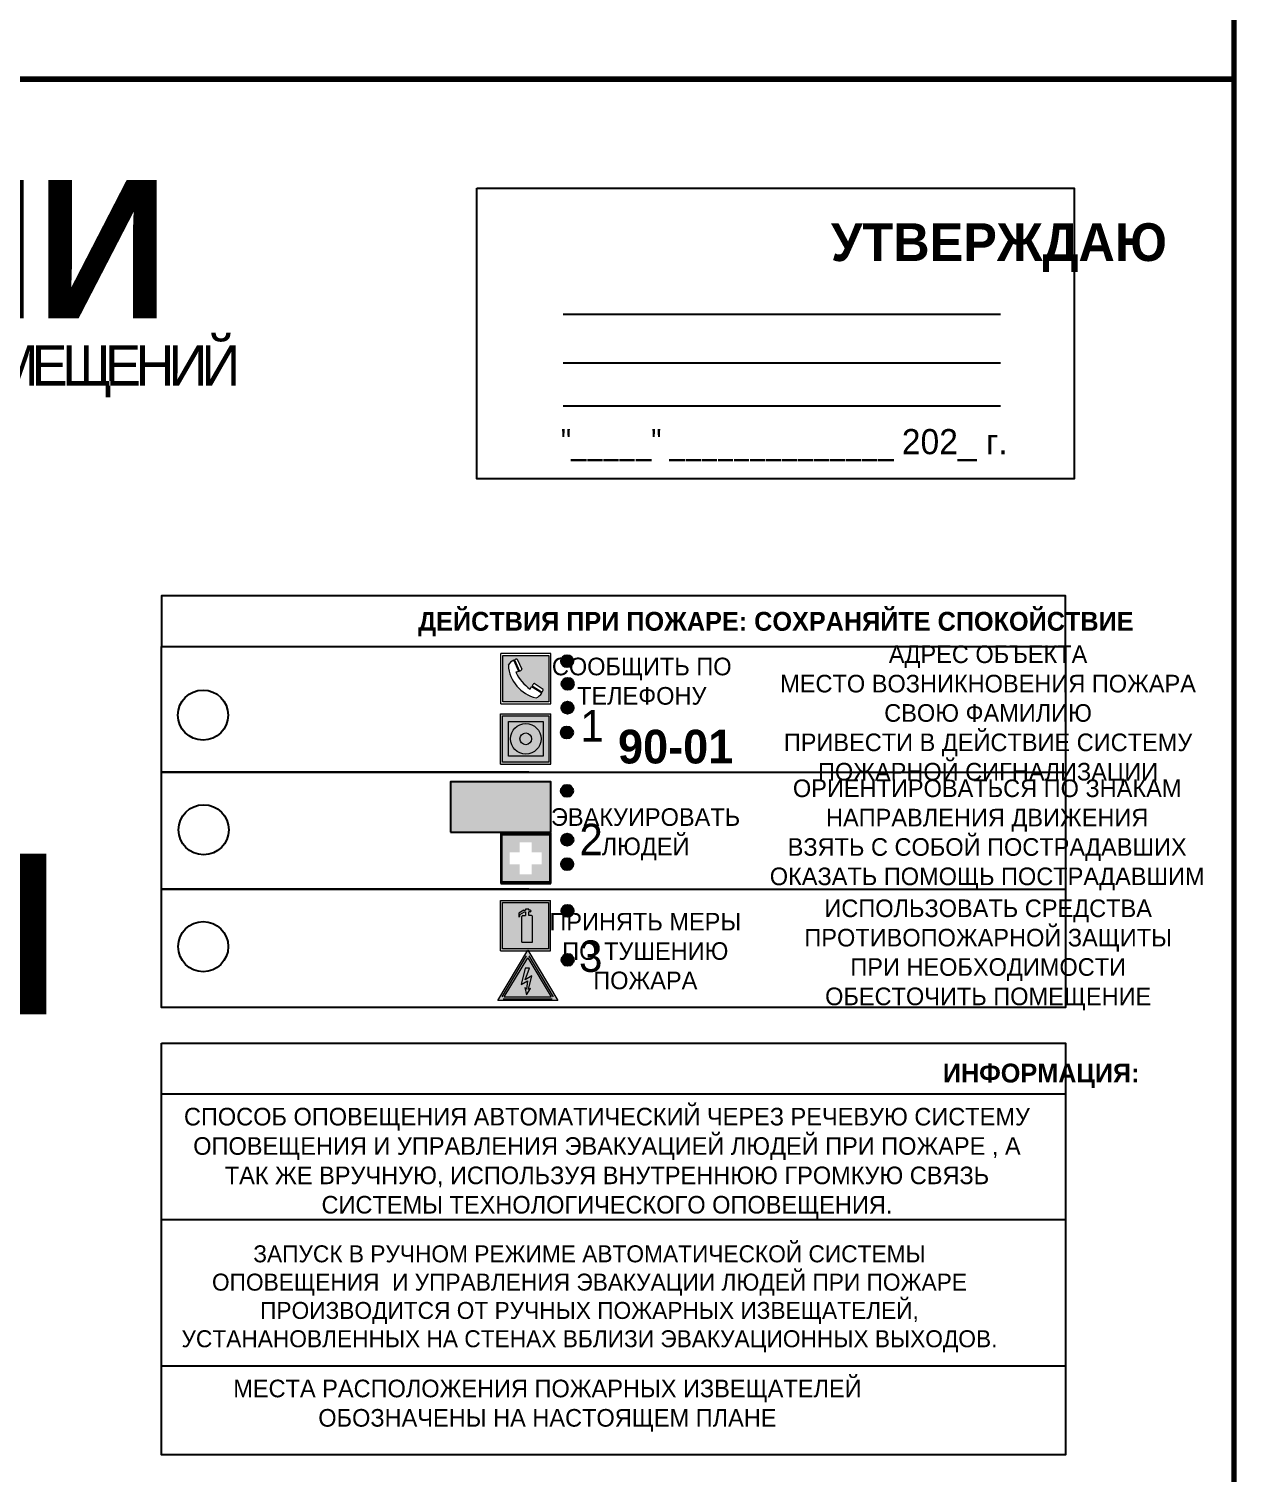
# Model space of a CAD drawing. Header units: millimetres. Extents: x 13114 to 67229, y 22859 to 38520.
# Drawn here: x 23299.1 to 23490.7, y 24450.2 to 24679.7 of the extents above; entities that cross this region are included whole.
import ezdxf

# ---------------------------------------------------------------- set-up
doc = ezdxf.new("R2010")
doc.units = ezdxf.units.MM
doc.styles.add('обычный', font='arial.ttf')

# ---------------------------------------------------------------- blocks, each defined once
blk = doc.blocks.new('A$C3E6D3DDE')
at = {"lineweight": 5}
h = blk.add_hatch(color=40, dxfattribs=at)
h.paths.add_polyline_path([(24.1, 1.45), (16.46, -11.35), (31.74, -11.35)])
h.paths.add_polyline_path([(24.09, -0.46), (30.03, -10.41), (18.14, -10.41)], flags=16)
h.paths.add_polyline_path([(24.54, -3.08), (23.41, -6.02), (25.13, -5.01), (24.33, -8.5), (24.82, -8.27), (23.79, -9.86), (23.4, -8.04), (23.8, -8.43), (24.04, -6.29), (22.39, -7.25), (23.44, -3.08)], flags=0)
h = blk.add_hatch(color=256, dxfattribs=at)
h.paths.add_polyline_path([(24.37, 0.03, 0.567511), (23.82, 0.03), (17.59, -10.4, 0.582454), (17.86, -10.88), (30.32, -10.88, 0.582149), (30.6, -10.4)])
h.paths.add_polyline_path([(24.09, -0.46), (18.14, -10.41), (30.03, -10.41)], flags=16)
h.paths.add_polyline_path([(24.54, -3.08), (23.41, -6.02), (25.13, -5.01), (24.33, -8.5), (24.82, -8.27), (23.79, -9.86), (23.4, -8.04), (23.8, -8.43), (24.04, -6.29), (22.39, -7.25), (23.44, -3.08)], flags=0)
h = blk.add_hatch(color=40, dxfattribs=at)
h.paths.add_polyline_path([(24.09, -0.46), (18.14, -10.41), (30.03, -10.41)])
h.paths.add_polyline_path([(24.82, -8.27), (23.79, -9.86), (23.4, -8.04), (23.8, -8.43), (24.04, -6.29), (22.39, -7.25), (23.44, -3.08), (24.54, -3.08), (23.41, -6.02), (25.13, -5.01), (24.33, -8.5)], flags=16)
at = {"color": 40, "lineweight": 5}
for p, q in [((16.46, -11.35), (24.1, 1.45)), ((24.1, 1.45), (31.74, -11.35))]:
    blk.add_line(p, q, dxfattribs=at)
at = {"lineweight": 5}
for p, q in [((17.59, -10.4), (23.82, 0.03)), ((24.37, 0.03), (30.6, -10.4)), ((18.14, -10.41), (24.09, -0.46)), ((23.44, -3.08), (22.39, -7.25)), ((23.41, -6.02), (24.54, -3.08)), ((24.54, -3.08), (23.44, -3.08)), ((24.09, -0.46), (30.03, -10.41)), ((22.39, -7.25), (24.04, -6.29)), ((25.13, -5.01), (23.41, -6.02)), ((24.04, -6.29), (23.8, -8.43)), ((24.33, -8.5), (25.13, -5.01)), ((17.86, -10.88), (30.32, -10.88)), ((18.14, -10.41), (30.03, -10.41)), ((23.8, -8.43), (23.4, -8.04)), ((23.4, -8.04), (23.79, -9.86)), ((23.79, -9.86), (24.82, -8.27)), ((24.82, -8.27), (24.33, -8.5))]:
    blk.add_line(p, q, dxfattribs=at)
at = {"color": 50, "lineweight": 5}
blk.add_line((31.74, -11.35), (16.46, -11.35), dxfattribs=at)
blk = doc.blocks.new('A$C456E1F9C')
at = {"lineweight": 5}
h = blk.add_hatch(color=242, dxfattribs=at)
h.paths.add_polyline_path([(0.51, -1.47), (0.51, -13.26), (12.29, -13.26), (12.29, -1.47)])
h.paths.add_polyline_path([(5.42, -4.95, -0.254479), (4.78, -5.4), (3.52, -2.53, -0.209735), (4.23, -2.4)], flags=16)
h.paths.add_polyline_path([(8.53, -8.6), (10.87, -10.17), (10.54, -10.76), (8.03, -9.13, -0.192251)], flags=16)
h.paths.add_polyline_path([(4.61, -5.49, 0.005518), (3.87, -5.72, 0.128647), (7.49, -10.01, 0.00809), (7.83, -9.33), (10.47, -10.97, -0.16736), (8.99, -12.25, -0.327862), (1.95, -3.95, -0.166952), (3.36, -2.62)], flags=16)
at = {"color": 242, "lineweight": 5}
for p, q in [((0, -13.77), (0, -0.97)), ((12.8, -0.97), (0, -0.97)), ((4.61, -5.49), (3.36, -2.62)), ((3.52, -2.53), (4.78, -5.4)), ((4.23, -2.4), (5.42, -4.95)), ((12.8, -13.77), (12.8, -0.97)), ((7.83, -9.33), (10.47, -10.97)), ((8.03, -9.13), (10.54, -10.76)), ((10.81, -10.12), (8.53, -8.6)), ((10.54, -10.76), (10.8, -10.3)), ((10.8, -10.3), (10.81, -10.12)), ((0, -13.77), (12.8, -13.77))]:
    blk.add_line(p, q, dxfattribs=at)
blk.add_lwpolyline([(0.51, -1.47), (12.29, -1.47), (12.29, -13.26), (0.51, -13.26)], close=True, dxfattribs=at)
for centre, radius, start, end in [((4.59, -5.34), 2.99, 114.2845, 152.1974), ((4.02, -3.27), 0.891, 76.3284, 123.7092), ((11.12, -3.31), 9.19, 183.9915, 256.6009), ((14.98, -39.1), 35.17, 107.1487, 108.4135), ((13.86, -0.94), 11.08, 205.5536, 234.8762), ((4.68, -4.59), 0.824, 276.9621, 334.0723), ((-13.31, 0.8), 23.44, 332.5487, 334.4027), ((8.94, -9.5), 0.989, 114.4092, 157.9388), ((7.87, -9.46), 3, 291.9291, 329.9329)]:
    blk.add_arc(centre, radius, start, end, dxfattribs=at)
blk = doc.blocks.new('A$C54414219')
at = {"true_color": 0xffffff}
h = blk.add_hatch(color=7, dxfattribs=at)
h.paths.add_polyline_path([(2.39, -9.45), (2.39, -18.3), (11.23, -18.3), (11.23, -9.45)], flags=0)
h.paths.add_polyline_path([(10.71, -13.87, -1), (2.92, -13.87, -1)], flags=0)
h.paths.add_polyline_path([(8.3, -13.87, -1), (5.33, -13.87, -1)], flags=0)
h.paths.add_polyline_path([(0.41, -7.47), (0.41, -20.27), (13.21, -20.27), (13.21, -7.47)])
h.paths.add_polyline_path([(0.92, -19.77), (12.71, -19.77), (12.71, -7.98), (0.92, -7.98)], flags=16)
h.paths.add_polyline_path([(11.23, -9.45), (11.23, -18.3), (2.39, -18.3), (2.39, -9.45)], flags=0)
at = {"lineweight": 5}
h = blk.add_hatch(color=242, dxfattribs=at)
h.paths.add_polyline_path([(12.71, -7.98), (0.92, -7.98), (0.92, -19.77), (12.71, -19.77)])
h.paths.add_polyline_path([(11.23, -18.3), (2.39, -18.3), (2.39, -9.45), (11.23, -9.45)], flags=16)
h.paths.add_polyline_path([(10.71, -13.87, -1), (2.92, -13.87, -1)], flags=0)
h.paths.add_polyline_path([(8.3, -13.87, -1), (5.33, -13.87, -1)], flags=0)
at = {"true_color": 0xffffff}
h = blk.add_hatch(color=7, dxfattribs=at)
h.paths.add_polyline_path([(2.39, -9.45), (2.39, -18.3), (11.23, -18.3), (11.23, -9.45)])
h.paths.add_polyline_path([(10.71, -13.87, -1), (2.92, -13.87, -1)], flags=16)
h.paths.add_polyline_path([(8.3, -13.87, -1), (5.33, -13.87, -1)], flags=0)
at = {"lineweight": 5}
h = blk.add_hatch(color=242, dxfattribs=at)
h.paths.add_polyline_path([(2.92, -13.87, 1), (10.71, -13.87, 1)])
h.paths.add_polyline_path([(8.3, -13.87, -1), (5.33, -13.87, -1)], flags=16)
at = {"color": 242, "lineweight": 5}
for p, q in [((0.41, -20.27), (0.41, -7.47)), ((0.41, -7.47), (13.21, -7.47)), ((0.41, -7.47), (13.21, -7.47)), ((13.21, -20.27), (13.21, -7.47)), ((0.41, -20.27), (13.21, -20.27))]:
    blk.add_line(p, q, dxfattribs=at)
for points in [[(0.92, -7.98), (12.71, -7.98), (12.71, -19.77), (0.92, -19.77)], [(2.39, -9.45), (11.23, -9.45), (11.23, -18.3), (2.39, -18.3)]]:
    blk.add_lwpolyline(points, close=True, dxfattribs=at)
for radius in [3.89, 1.49]:
    blk.add_circle((6.81, -13.87), radius, dxfattribs=at)
blk = doc.blocks.new('A$C32E8229D')
at = {"true_color": 0xffffff}
blk.add_hatch(color=7, dxfattribs=at).paths.add_polyline_path([(0, 0), (0, -8), (16, -8), (16, 0)])
h = blk.add_hatch(color=126)
h.paths.add_polyline_path([(0.2, -0.2), (15.8, -0.2), (15.8, -7.8), (0.2, -7.8)])
h.paths.add_polyline_path([(13.49, -2.05), (12.08, -2.05), (11.37, -2.63, 0.162397), (11.29, -2.84), (11.29, -3.63), (10.35, -3.63), (10.35, -4.05), (11.68, -4.05), (11.68, -3.48), (12.26, -4.28), (11.29, -5.1), (11.29, -6.78), (11.85, -6.78), (11.85, -5.44), (12.8, -4.64), (12.8, -5.94), (14.46, -5.94), (14.46, -5.39), (13.45, -5.39), (13.45, -3.97), (12.46, -2.59), (13.15, -2.59), (13.69, -3.34), (14.18, -3)], flags=16)
h.paths.add_polyline_path([(10.74, -1.82, 1), (11.8, -1.82, 1)], flags=16)
h.paths.add_polyline_path([(9.39, -3.59), (5.99, -3.59), (6.56, -3.03), (5.91, -3.03), (5.1, -3.83), (5.91, -4.64), (6.56, -4.64), (5.99, -4.09), (9.39, -4.09)], flags=16)
h.paths.add_polyline_path([(4.29, -1.08), (1.72, -1.08), (1.72, -6.6), (4.29, -6.6)], flags=16)
at = {"color": 126}
blk.add_lwpolyline([(16, -8), (0, -8), (0, 0), (16, 0)], close=True, dxfattribs=at)
blk = doc.blocks.new('A$C18900ED3')
h = blk.add_hatch(color=126)
h.paths.add_polyline_path([(-0.18, -0.18), (-7.02, -0.18), (-7.02, -7.02), (-0.18, -7.02)])
h.paths.add_polyline_path([(-5.89, -4.46), (-5.89, -2.77), (-4.46, -2.77), (-4.46, -1.31), (-2.77, -1.31), (-2.77, -2.77), (-1.33, -2.77), (-1.33, -4.46), (-2.77, -4.46), (-2.77, -5.89), (-4.46, -5.89), (-4.46, -4.46)], flags=16)
at = {"color": 126}
for p, q in [((-7.2, 0), (-7.2, -7.2)), ((0, 0), (-7.2, 0)), ((0, -7.2), (0, 0)), ((-7.02, -7.02), (-7.02, -0.18)), ((-7.02, -0.18), (-0.18, -0.18)), ((-0.18, -0.18), (-0.18, -7.02)), ((-7.2, -7.2), (0, -7.2)), ((-0.18, -7.02), (-7.02, -7.02))]:
    blk.add_line(p, q, dxfattribs=at)
blk = doc.blocks.new('A$C3AD82952')
at = {"true_color": 0xf5f5ff}
h = blk.add_hatch(color=7, dxfattribs=at)
h.dxf.hatch_style = 1
h.paths.add_polyline_path([(8.21, 8.73, 0.414214), (7.89, 9.05), (7.22, 9.05), (7.22, 9.92), (7.59, 9.92, 1), (7.57, 10.36), (7.22, 10.36), (7.22, 10.6), (6.43, 10.6), (6.43, 10.36), (6.01, 10.36), (4.74, 9.59), (4.74, 8.69), (4.98, 8.73), (4.98, 9.26), (6.12, 9.91), (6.43, 9.91), (6.43, 9.05), (5.76, 9.05, 0.414214), (5.44, 8.73), (5.44, 2.2), (8.21, 2.2)], flags=0)
h.paths.add_polyline_path([(12.8, 12.8), (0, 12.8), (0, 0), (12.8, 0)])
h.paths.add_polyline_path([(0.51, 12.29), (12.29, 12.29), (12.29, 0.51), (0.51, 0.51)], flags=16)
h.paths.add_polyline_path([(4.74, 9.59), (6.01, 10.36), (6.43, 10.36), (6.43, 10.6), (7.22, 10.6), (7.22, 10.36), (7.59, 10.36, -0.94586), (7.59, 9.92), (7.22, 9.92), (7.22, 9.05), (7.89, 9.05, -0.414214), (8.21, 8.73), (8.21, 2.2), (5.44, 2.2), (5.44, 8.73, -0.414214), (5.76, 9.05), (6.43, 9.05), (6.43, 9.91), (6.12, 9.91), (4.98, 9.26), (4.98, 8.73), (4.74, 8.69)], flags=0)
h = blk.add_hatch(color=242)
h.dxf.hatch_style = 1
h.paths.add_polyline_path([(12.29, 12.29), (0.51, 12.29), (0.51, 0.51), (12.29, 0.51)])
h.paths.add_polyline_path([(4.74, 8.69), (4.74, 9.59), (6.01, 10.36), (6.43, 10.36), (6.43, 10.6), (7.22, 10.6), (7.22, 10.36), (7.59, 10.36, -0.94586), (7.59, 9.92), (7.22, 9.92), (7.22, 9.05), (7.89, 9.05, -0.414214), (8.21, 8.73), (8.21, 2.2), (5.44, 2.2), (5.44, 8.73, -0.414214), (5.76, 9.05), (6.43, 9.05), (6.43, 9.91), (6.12, 9.91), (4.98, 9.26), (4.98, 8.73)], flags=16)
h = blk.add_hatch(color=7, dxfattribs=at)
h.dxf.hatch_style = 1
h.paths.add_polyline_path([(8.21, 8.73, 0.414214), (7.89, 9.05), (7.22, 9.05), (7.22, 9.92), (7.59, 9.92, 1), (7.57, 10.36), (7.22, 10.36), (7.22, 10.6), (6.43, 10.6), (6.43, 10.36), (6.01, 10.36), (4.74, 9.59), (4.74, 8.69), (4.98, 8.73), (4.98, 9.26), (6.12, 9.91), (6.43, 9.91), (6.43, 9.05), (5.76, 9.05, 0.414214), (5.44, 8.73), (5.44, 2.2), (8.21, 2.2)])
at = {"color": 242, "lineweight": 5}
for p, q in [((0, 0), (0, 12.8)), ((0, 12.8), (12.8, 12.8)), ((12.8, 0), (12.8, 12.8)), ((6.01, 10.36), (4.74, 9.59)), ((4.74, 9.59), (4.74, 8.69)), ((4.74, 8.69), (4.98, 8.73)), ((4.98, 9.26), (6.12, 9.91)), ((4.98, 8.73), (4.98, 9.26)), ((5.44, 2.2), (5.44, 8.73)), ((5.76, 9.05), (6.43, 9.05)), ((6.01, 10.36), (6.43, 10.36)), ((6.12, 9.91), (6.43, 9.91)), ((7.22, 10.6), (6.43, 10.6)), ((6.43, 10.6), (6.43, 10.36)), ((6.43, 9.91), (6.43, 9.05)), ((7.22, 10.36), (7.22, 10.6)), ((7.59, 10.36), (7.22, 10.36)), ((7.22, 9.05), (7.22, 9.92)), ((7.59, 9.92), (7.22, 9.92)), ((7.89, 9.05), (7.22, 9.05)), ((8.21, 2.2), (8.21, 8.73)), ((0, 0), (12.8, 0)), ((5.44, 2.2), (8.21, 2.2))]:
    blk.add_line(p, q, dxfattribs=at)
blk.add_lwpolyline([(0.51, 12.29), (12.29, 12.29), (12.29, 0.51), (0.51, 0.51)], close=True, dxfattribs=at)
for centre, radius, start, end in [((5.76, 8.73), 0.32, 90, 180), ((7.58, 10.14), 0.223, 273.1875, 86.8125), ((7.89, 8.73), 0.32, 0, 90)]:
    blk.add_arc(centre, radius, start, end, dxfattribs=at)

msp = doc.modelspace()

# ---------------------------------------------------------------- hatches: boundary and pattern name
at = {"lineweight": 0}
h = msp.add_hatch(color=256, dxfattribs=at)
h.dxf.hatch_style = 1
h.paths.add_polyline_path([(23383.67, 24579.23, 1), (23385.6, 24579.23, 1)])
h = msp.add_hatch(color=256, dxfattribs=at)
h.dxf.hatch_style = 1
h.paths.add_polyline_path([(23383.77, 24575.65, 1), (23385.71, 24575.65, 1)])
h = msp.add_hatch(color=256, dxfattribs=at)
h.dxf.hatch_style = 1
h.paths.add_polyline_path([(23383.74, 24571.84, 1), (23385.67, 24571.84, 1)])
h = msp.add_hatch(color=256, dxfattribs=at)
h.dxf.hatch_style = 1
h.paths.add_polyline_path([(23383.65, 24567.91, 1), (23385.59, 24567.91, 1)])
h = msp.add_hatch(color=256, dxfattribs=at)
h.dxf.hatch_style = 1
h.paths.add_polyline_path([(23383.67, 24558.64, 1), (23385.6, 24558.64, 1)])
h = msp.add_hatch(color=256, dxfattribs=at)
h.dxf.hatch_style = 1
h.paths.add_polyline_path([(23383.71, 24550.86, 1), (23385.64, 24550.86, 1)])
h = msp.add_hatch(color=256, dxfattribs=at)
h.dxf.hatch_style = 1
h.paths.add_polyline_path([(23383.7, 24546.96, 1), (23385.63, 24546.96, 1)])
h = msp.add_hatch(color=256, dxfattribs=at)
h.dxf.hatch_style = 1
h.paths.add_polyline_path([(23383.76, 24539.54, 1), (23385.69, 24539.54, 1)])
h = msp.add_hatch(color=256, dxfattribs=at)
h.dxf.hatch_style = 1
h.paths.add_polyline_path([(23383.76, 24531.77, 1), (23385.69, 24531.77, 1)])

# ---------------------------------------------------------------- linework, layer by layer
at = {"color": 6, "lineweight": 100}
for points in [[(22890.71, 24671.78), (23490.71, 24671.78), (23490.71, 25066.78), (22890.71, 25066.78)], [(22890.71, 24276.78), (23490.71, 24276.78), (23490.71, 24671.78), (22890.71, 24671.78)]]:
    msp.add_lwpolyline(points, close=True, dxfattribs=at)
for points in [[(23370.27, 24654.45), (23465.27, 24654.45), (23465.27, 24608.24), (23370.27, 24608.24)], [(23320.13, 24581.59), (23463.89, 24581.59), (23463.89, 24589.64), (23320.13, 24589.64)], [(23320.13, 24581.59), (23463.89, 24581.59), (23463.89, 24524.19), (23320.13, 24524.19)]]:
    msp.add_lwpolyline(points, close=True)
for points in [[(23384.02, 24634.4), (23453.55, 24634.4)], [(23384.02, 24626.64), (23453.55, 24626.64)], [(23384.02, 24619.85), (23453.55, 24619.85)], [(23378.54, 24561.59), (23320.13, 24561.59), (23463.89, 24561.59)], [(23378.54, 24543.02), (23320.13, 24543.02), (23463.89, 24543.02)]]:
    msp.add_lwpolyline(points)
at = {"lineweight": 0, "const_width": 4.4}
msp.add_lwpolyline([(23247.01, 24541.31), (23247.01, 24546.45), (23242.44, 24546.45), (23299.62, 24546.45), (23299.62, 24525.31), (23295.27, 24525.31)], dxfattribs=at)
at = {"color": 0}
msp.add_lwpolyline([(23320.13, 24518.53), (23463.89, 24518.53), (23463.89, 24453.07), (23320.13, 24453.07)], close=True, dxfattribs=at)
for points in [[(23320.13, 24510.47), (23463.89, 24510.47)], [(23320.13, 24490.48), (23463.89, 24490.48)], [(23320.13, 24467.23), (23463.89, 24467.23)]]:
    msp.add_lwpolyline(points, dxfattribs=at)
for centre, radius in [((23384.64, 24579.23), 0.966), ((23384.74, 24575.65), 0.966), ((23326.75, 24570.67), 3.98), ((23384.7, 24571.84), 0.966), ((23384.62, 24567.91), 0.966), ((23384.63, 24558.64), 0.966), ((23326.85, 24552.44), 3.98), ((23384.67, 24550.86), 0.966), ((23384.66, 24546.96), 0.966), ((23384.72, 24539.54), 0.966), ((23326.78, 24533.86), 3.98), ((23384.73, 24531.77), 0.966)]:
    msp.add_circle(centre, radius)

# ---------------------------------------------------------------- block references
for name, p, xscale, yscale, zscale in [('A$C456E1F9C', (23374.08, 24581.05), 0.625, 0.625, 0.625), ('A$C54414219', (23373.82, 24575.56), 0.625, 0.625, 0.625), ('A$C18900ED3', (23382.08, 24551.91), 1.111111111007631, 1.111111111007631, 1.111111111007631), ('A$C3AD82952', (23374.03, 24533.18), 0.625, 0.625, 0.625), ('A$C3E6D3DDE', (23363.32, 24532.37), 0.625, 0.625, 0.625)]:
    msp.add_blockref(name, p, dxfattribs=dict(xscale=xscale, yscale=yscale, zscale=zscale))
at = {"xscale": -1}
msp.add_blockref('A$C32E8229D', (23382.08, 24560.06), dxfattribs=at)

# ---------------------------------------------------------------- texts
at = {"lineweight": 0, "style": 'обычный'}
for s, insert, char_height, width, attachment_point in [('{\\fProxima Nova Rg|b1|i0|c204|p2;ПЛАН ЭВАКУАЦИИ}', (23044.18, 24655.72), 22, 493.8901, 1), ('\\pi-18,l18,t18;{\\fProxima Nova Rg|b1|i0|c204|p2;УТВЕРЖДАЮ\\H1.1997x; }', (23453.31, 24644.98), 6, 126.6484, 5), ('{\\fArial Narrow|b0|i0|c204|p34;"_____" ______________ \\fProxima Nova Rg|b0|i0|c204|p2;202_ г. }', (23419.17, 24613.56), 4, 78.6503, 5), ('{\\fProxima Nova Rg|b1|i0|c204|p2;ДЕЙСТВИЯ ПРИ ПОЖАРЕ: СОХРАНЯЙТЕ СПОКОЙСТВИЕ\\H1.6644x; }', (23417.84, 24585.14), 3, 175.1736, 5), ('\\pi-8.4,l8.4,t8.4;{\\fProxima Nova Rg|b0|i0|c204|p2;АДРЕС ОБЪЕКТА\\PМЕСТО ВОЗНИКНОВЕНИЯ ПОЖАРА \\PСВОЮ ФАМИЛИЮ\\PПРИВЕСТИ В ДЕЙСТВИЕ СИСТЕМУ \\PПОЖАРНОЙ СИГНАЛИЗАЦИИ}', (23451.58, 24570.6), 2.8, 126.6484, 5), ('{\\fProxima Nova Rg|b0|i0|c204|p2;СООБЩИТЬ ПО \\PТЕЛЕФОНУ}', (23396.51, 24576.04), 2.8, 126.6484, 5), ('{\\fProxima Nova Rg|b0|i0|c204|p2;1\\H1.1667x; }', (23388.61, 24568.97), 5, 126.6484, 5), ('{\\fProxima Nova Rg|b1|i0|c204|p2;\\H1.0714x;90-01\\fProxima Nova Rg|b0|i0|c204|p2;\\H0.93331x; \\H1.3449x; }', (23401.9, 24565.62), 5, 126.6484, 5), ('\\pi-8.4,l8.4,t8.4;{\\fProxima Nova Rg|b0|i0|c204|p2;ОРИЕНТИРОВАТЬСЯ ПО ЗНАКАМ \\PНАПРАВЛЕНИЯ ДВИЖЕНИЯ\\PВЗЯТЬ С СОБОЙ ПОСТРАДАВШИХ\\PОКАЗАТЬ ПОМОЩЬ ПОСТРАДАВШИМ}', (23451.44, 24551.63), 2.8, 126.6484, 5), ('{\\fProxima Nova Rg|b0|i0|c204|p2;ЭВАКУИРОВАТЬ \\PЛЮДЕЙ}', (23397.12, 24551.72), 2.8, 126.6484, 5), ('{\\fProxima Nova Rg|b0|i0|c204|p2;2\\H1.1967x; }', (23388.46, 24550.89), 5, 126.6484, 5), ('\\pi-8.4,l8.4,t8.4;{\\fProxima Nova Rg|b0|i0|c204|p2;ИСПОЛЬЗОВАТЬ СРЕДСТВА \\PПРОТИВОПОЖАРНОЙ ЗАЩИТЫ \\PПРИ НЕОБХОДИМОСТИ \\PОБЕСТОЧИТЬ ПОМЕЩЕНИЕ}', (23451.6, 24532.55), 2.8, 126.6484, 5), ('{\\fProxima Nova Rg|b0|i0|c204|p2;ПРИНЯТЬ МЕРЫ \\PПО ТУШЕНИЮ \\PПОЖАРА}', (23397.08, 24533.14), 2.8, 126.6484, 5), ('{\\fProxima Nova Rg|b0|i0|c204|p2;3\\H1.1967x; }', (23388.4, 24532.31), 5, 126.6484, 5), ('{\\fProxima Nova Rg|b1|i0|c204|p2;ИНФОРМАЦИЯ:\\H1.1997x; }', (23460.03, 24513.33), 3, 175.1736, 5), ('{\\fProxima Nova Rg|b0|i0|c204|p2;СПОСОБ ОПОВЕЩЕНИЯ АВТОМАТИЧЕСКИЙ ЧЕРЕЗ РЕЧЕВУЮ СИСТЕМУ ОПОВЕЩЕНИЯ И УПРАВЛЕНИЯ ЭВАКУАЦИЕЙ ЛЮДЕЙ ПРИ ПОЖАРЕ , А ТАК ЖЕ ВРУЧНУЮ, ИСПОЛЬЗУЯ ВНУТРЕННЮЮ ГРОМКУЮ СВЯЗЬ СИСТЕМЫ ТЕХНОЛОГИЧЕСКОГО ОПОВЕЩЕНИЯ.}', (23390.98, 24499.43), 2.8, 137.0334, 5), ('{\\fProxima Nova Rg|b0|i0|c204|p2;\\P\\pt8.1;ЗАПУСК В РУЧНОМ РЕЖИМЕ АВТОМАТИЧЕСКОЙ СИСТЕМЫ ОПОВЕЩЕНИЯ  И УПРАВЛЕНИЯ ЭВАКУАЦИИ ЛЮДЕЙ ПРИ ПОЖАРЕ ПРОИЗВОДИТСЯ ОТ РУЧНЫХ ПОЖАРНЫХ ИЗВЕЩАТЕЛЕЙ, УСТАНАНОВЛЕННЫХ НА СТЕНАХ ВБЛИЗИ ЭВАКУАЦИОННЫХ ВЫХОДОВ. }', (23388.2, 24480.14), 2.7, 131.4512, 5), ('\\pt8.4;{\\fProxima Nova Rg|b0|i0|c204|p2;\\PМЕСТА РАСПОЛОЖЕНИЯ ПОЖАРНЫХ ИЗВЕЩАТЕЛЕЙ ОБОЗНАЧЕНЫ НА НАСТОЯЩЕМ ПЛАНЕ}', (23381.51, 24463.22), 2.8, 118.5618, 5)]:
    msp.add_mtext(s, dxfattribs=dict(at, insert=insert, char_height=char_height, width=width, attachment_point=attachment_point))
at = {"color": 0, "lineweight": 0, "insert": (23194.26, 24629.62), "char_height": 8, "width": 449.2158, "attachment_point": 5, "style": 'обычный'}
msp.add_mtext('{\\fArial Black|b1|i0|c204|p34;\\H2x;\\T0.85;  \\fArial Narrow|b0|i0|c204|p34;\\H0.8x;\\W0.9;\\P\\fProxima Nova Rg|b0|i0|c204|p2;\\H0.5x;\\W1;\\C256;ПРИ ПОЖАРЕ  ИЛИ ДРУГИХ ЧРЕЗВЫЧАЙНЫХ СИТУАЦИЯХ  ИЗ ПОМЕЩЕНИЙ \\fProxima Nova Rg|b1|i0|c204|p2;\\H1.25x;\\PЦЭО: \\fProxima Nova Rg|b1|i0|c0|p2; \\fProxima Nova Rg|b1|i0|c204|p2;АБК ЦВС\\fProxima Nova Rg|b1|i0|c0|p2;  1 \\fProxima Nova Rg|b1|i0|c204|p2;ЭТАЖ}', dxfattribs=at)

doc.saveas('drawing.dxf')
